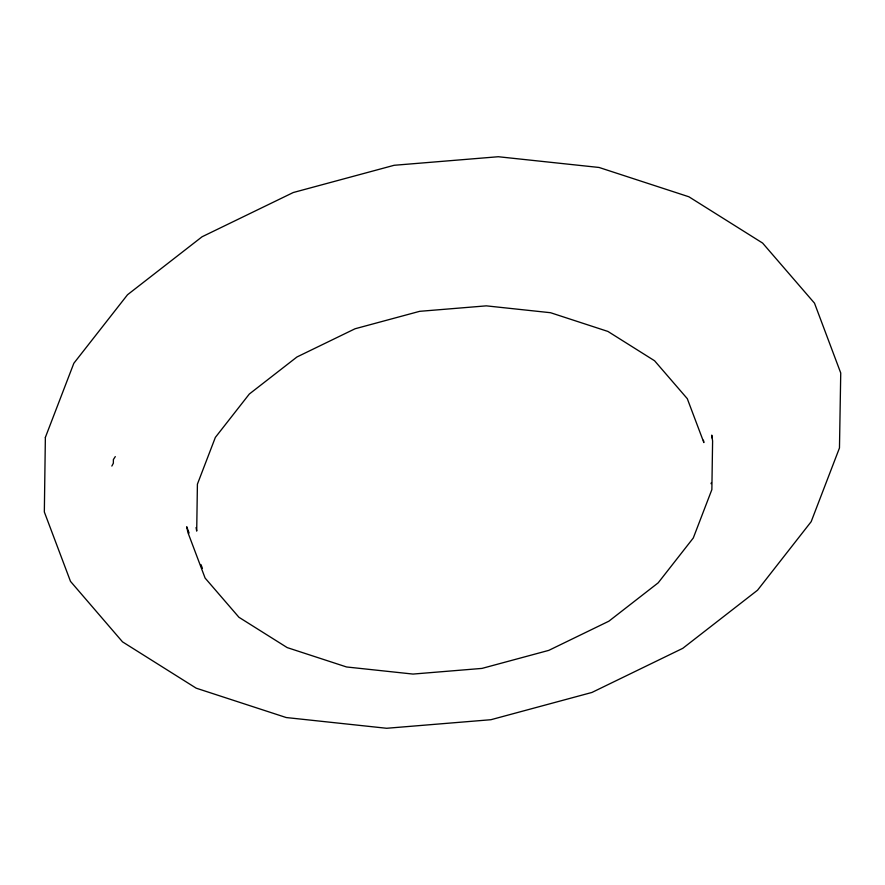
<?xml version="1.0" encoding="UTF-8"?>
<svg xmlns="http://www.w3.org/2000/svg" width="885" height="885" viewBox="0 0 885 885"><rect width="100%" height="100%" fill="white"/><g stroke="black" fill="none" stroke-linecap="round" stroke-linejoin="round"><path stroke-width="1.33" d="M711.739 437.809L711.772 435.11L712.602 441.062L711.861 489.615L693.298 537.98L658.174 582.85L608.88 621.193L548.777 650.375L481.971 668.407L412.996 674.071L346.555 666.969L287.194 647.599L238.939 617.276L205.099 578.06L187.952 532.626L186.713 526.752L189.102 533.058M711.042 483.697L711.452 482.602M111.842 466.063L113.357 463.209L113.38 459.569L115.293 456.605M201.006 564.641L202.444 568.424M703.442 440.221L703.863 442.588L687.291 398.67L654.568 360.759L607.929 331.444L550.536 312.715L486.319 305.856L419.645 311.332L355.062 328.766L296.962 356.976L249.316 394.035L215.354 437.411L197.41 484.161L196.702 531.1L196.083 527.548M45.367 437.4L44.338 511.984L70.49 581.368L122.528 641.868L196.193 688.176L286.242 717.547L386.656 728.278L490.921 719.715L591.921 692.457L682.766 648.34L757.538 590.207L811.169 521.685L839.467 447.976L840.739 372.994L814.499 303.168L762.605 243.065L688.895 196.78L599.056 167.464L498.299 156.733L394.157 165.285L293.278 192.521L202.101 236.749L127.517 294.749L73.842 363.27L45.367 437.4"/></g></svg>
